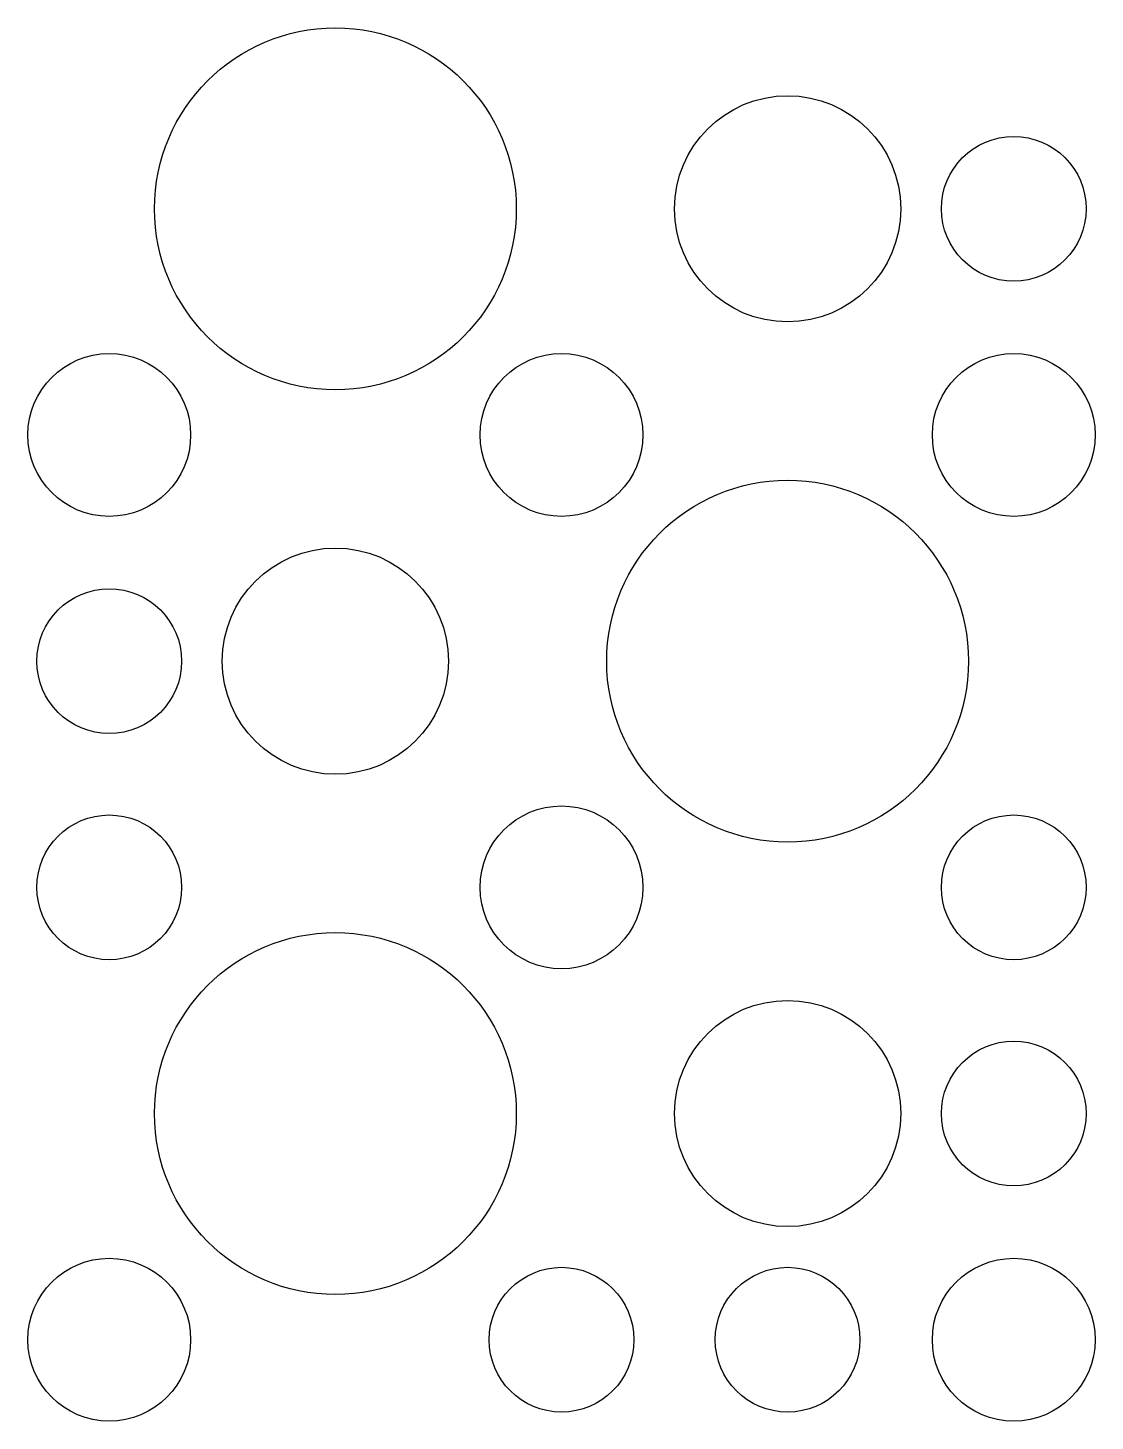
# Model space of a CAD drawing. Extents: x -33 to 203, y 232 to 540.
import ezdxf

# ---------------------------------------------------------------- set-up
doc = ezdxf.new("R2010")
doc.units = 0

msp = doc.modelspace()

# ---------------------------------------------------------------- linework, layer by layer
for centre, radius in [((35, 500), 40), ((135, 500), 25), ((185, 500), 16), ((-15, 450), 18), ((85, 450), 18), ((185, 450), 18), ((135, 400), 40), ((35, 400), 25), ((-15, 400), 16), ((85, 350), 18), ((-15, 350), 16), ((185, 350), 16), ((35, 300), 40), ((135, 300), 25), ((185, 300), 16), ((-15, 250), 18), ((185, 250), 18), ((85, 250), 16), ((135, 250), 16)]:
    msp.add_circle(centre, radius)

doc.saveas('drawing.dxf')
